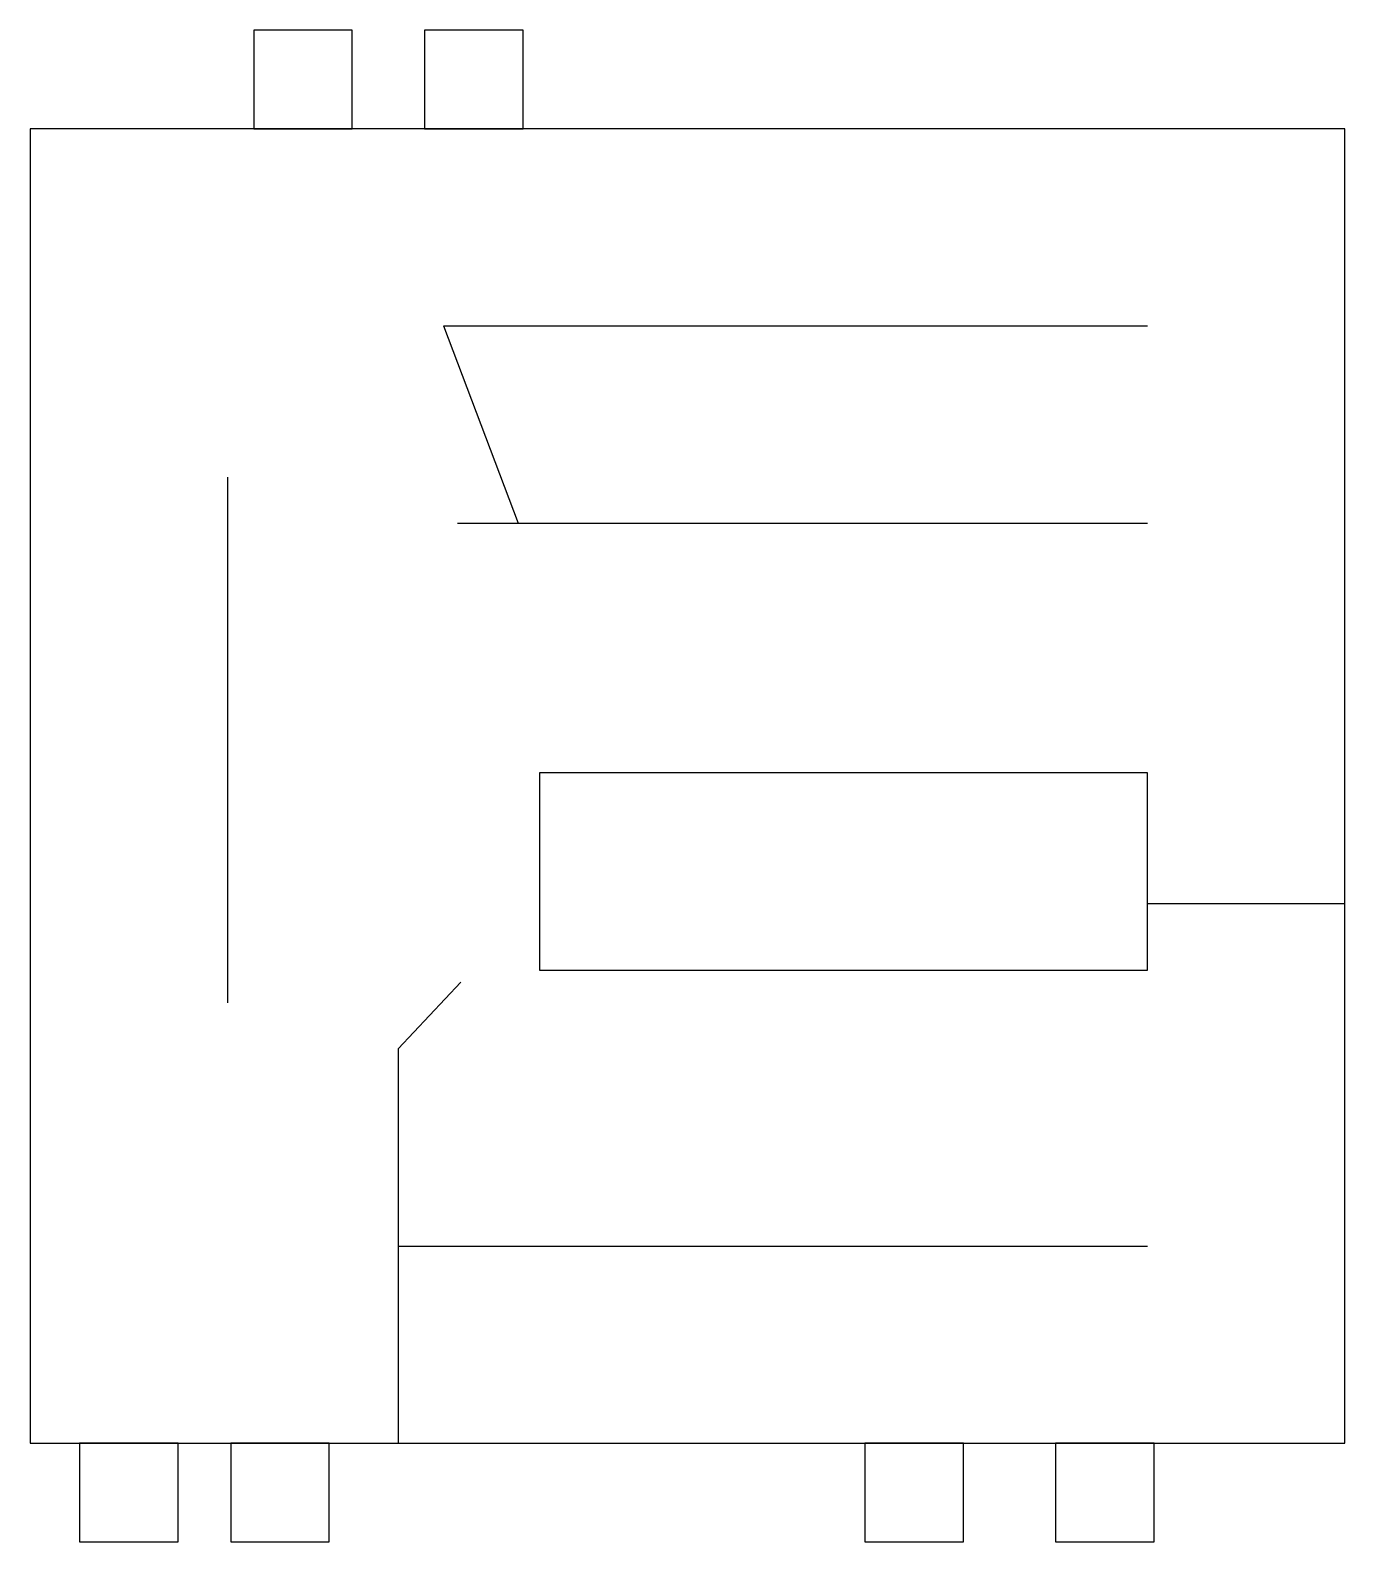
# Model space of a CAD drawing. Header units: millimetres. Extents: x 0 to 400, y -30 to 430.
import ezdxf

# ---------------------------------------------------------------- set-up
doc = ezdxf.new("R2010")
doc.units = ezdxf.units.MM
doc.layers.add('Sketch', color=7, linetype='CONTINUOUS')

msp = doc.modelspace()

# ---------------------------------------------------------------- linework, layer by layer
at = {"layer": 'Sketch'}
for p, q in [((98, 430), (68, 430)), ((68, 430), (68, 400)), ((98, 400), (98, 430)), ((150, 430), (120, 430)), ((120, 430), (120, 400)), ((150, 400), (150, 430)), ((400, 400), (0, 400)), ((0, 400), (0, 0)), ((68, 400), (98, 400)), ((120, 400), (150, 400)), ((400, 0), (400, 400)), ((125.739918, 340), (148.48587, 280)), ((125.739918, 340), (340, 340)), ((60, 294), (60, 134)), ((130, 280), (340, 280)), ((155, 204), (155, 144)), ((340, 204), (155, 204)), ((340, 144), (340, 204)), ((340, 164.203232), (400, 164.203232)), ((155, 144), (340, 144)), ((112, 120), (131.074219, 140.262238)), ((112, 120), (112, 0)), ((112, 60), (340, 60)), ((0, 0), (400, 0)), ((15, 0), (15, -30)), ((45, 0), (15, 0)), ((45, -30), (45, 0)), ((61, 0), (61, -30)), ((91, 0), (61, 0)), ((91, -30), (91, 0)), ((254, 0), (254, -30)), ((284, 0), (254, 0)), ((284, -30), (284, 0)), ((312, 0), (312, -30)), ((342, 0), (312, 0)), ((342, -30), (342, 0)), ((15, -30), (45, -30)), ((61, -30), (91, -30)), ((254, -30), (284, -30)), ((312, -30), (342, -30))]:
    msp.add_line(p, q, dxfattribs=at)

doc.saveas('drawing.dxf')
